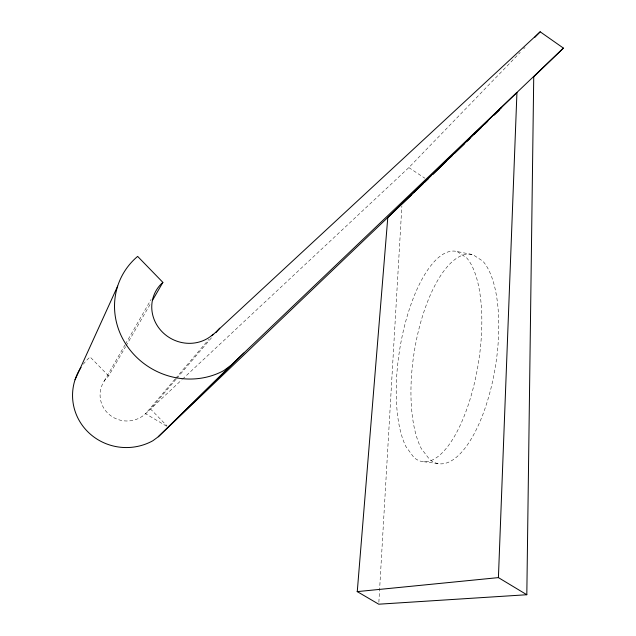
<?xml version="1.0" encoding="UTF-8"?>
<svg xmlns="http://www.w3.org/2000/svg" width="636" height="636" viewBox="0 0 636 636"><rect width="100%" height="100%" fill="white"/><g stroke="black" fill="none" stroke-linecap="round" stroke-linejoin="round"><path stroke-width="0.48" stroke-dasharray="3.18 2.39" d="M378.865 602.22L401.865 205.905M104.169 381.147L124.902 345.046M125.395 344.187L151.066 299.492M166.6 426.2L145.58 413.702A26.815 25.989 2.8 0 1 107.452 412.859A26.815 25.989 2.8 0 1 108.637 375.916L125.562 346.747M126.055 345.889L150.947 302.982M174.94 379.207L145.58 413.702L181.737 379.875M175.576 378.452L208.759 339.457M176.164 379.088L150.541 409.043L166.918 425.802M176.8 378.341L212.034 337.16M182.46 379.199L408.837 167.594L520.232 52.414M523.674 48.861L525.05 47.438M423.727 461.728L439.802 463.803M457.173 251.562L466.713 257.938A106.474 39.925 -81 0 1 472.691 390.091A106.474 39.925 -81 0 1 413.885 457.443L405.943 446.599A106.474 39.925 -81 0 1 405.227 323.223A106.474 39.925 -81 0 1 457.173 251.562L472.906 254.662L482.788 261.086A105.942 41.237 -81.1 0 1 489.831 392.738A105.942 41.237 -81.1 0 1 429.626 459.486L421.342 448.65A105.942 41.237 -81.1 0 1 419.768 325.727A105.942 41.237 -81.1 0 1 472.906 254.662M408.837 167.594L424.832 178.199M108.637 375.916L90.121 356.979A53.647 51.993 2.6 0 0 83.34 364.166"/><path stroke-width="0.95" d="M526.815 594.732L498.417 577.615L516.941 92.443L387.793 217.472L357.265 591.615L378.746 604.2L526.815 594.732L533.739 76.415M75.04 379.756L117.66 286.12M152.433 300.415L162.888 282.392L137.638 256.395A72.743 68.489 27.3 0 0 128.973 348.608A72.743 68.489 27.3 0 0 223.657 370.677L230.741 365.533L563.409 48.105L540.179 31.8L211.947 335.713M215.882 332.668L219.722 328.168M534.677 37.484L540.179 31.8M81.042 367.362A53.647 51.993 2.6 0 0 87.315 431.288A53.647 51.993 2.6 0 0 152.863 440.748L158.245 436.789L230.741 365.533M168.286 427.193L243.85 353.02M401.984 203.918L431.184 175.663M432.607 174.28L487.446 121.214M493.854 115.013L501.693 107.428M428.664 178.414L424.363 182.532M432.941 174.28L446.488 161.178M450.05 157.728L452.188 155.661M454.327 153.594L464.312 143.943M467.158 141.184L470.012 138.425M474.289 134.283L481.42 127.391M484.274 124.632L487.836 121.19M494.252 114.981L499.244 110.155M533.469 77.059L563.409 48.105M158.245 436.789L411.452 194.87M414.322 192.128L422.932 183.907M357.09 591.631L498.417 577.615M213.227 334.21A36.355 34.225 27.4 0 1 162.045 331.714A36.355 34.225 27.4 0 1 162.888 282.392"/></g></svg>
